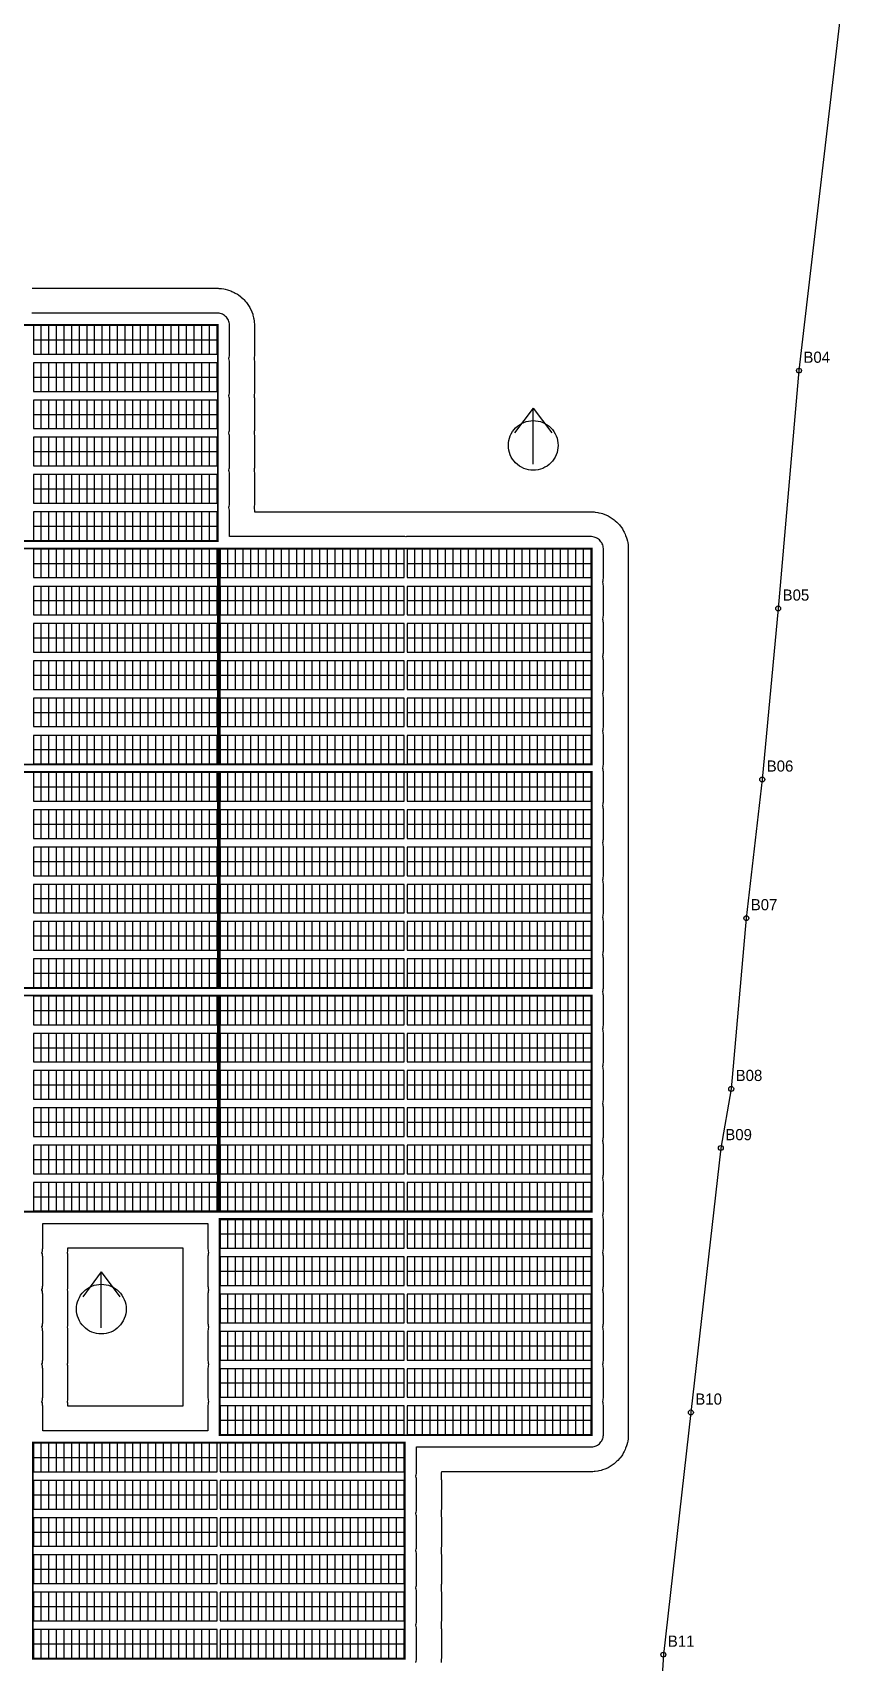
# Model space of a CAD drawing. Header units: metres. Extents: x 434302 to 507065, y 1937737 to 2381091.
# Drawn here: x 434861.4 to 434992.1, y 2380515.6 to 2380778.1 of the extents above; entities that cross this region are included whole.
import ezdxf
from ezdxf.enums import TextEntityAlignment as Align

# ---------------------------------------------------------------- set-up
doc = ezdxf.new("R2010")
doc.units = ezdxf.units.M
for name, color, linetype in [('BOUNDARY', 7, 'Continuous'), ('BOUNDARY_POINTS', 7, 'Continuous'), ('EXCLUSIONS', 1, 'Continuous'), ('GROUP_BOUNDARY', 1, 'Continuous'), ('LIGHTNING_ARRESTER', 3, 'Continuous'), ('MODULES', 5, 'Continuous'), ('PV_TABLES', 3, 'Continuous'), ('SERVICE_ROAD', 1, 'Continuous')]:
    doc.layers.add(name, color=color, linetype=linetype)

# ---------------------------------------------------------------- blocks, each defined once
blk = doc.blocks.new('PV_TABLE_2P28')
at = {"layer": 'MODULES'}
for p, q in [((1.23333, 0), (1.23333, 4.6)), ((2.46666, 0), (2.46666, 4.6)), ((3.69999, 0), (3.69999, 4.6)), ((4.93332, 0), (4.93332, 4.6)), ((6.16665, 0), (6.16665, 4.6)), ((7.39998, 0), (7.39998, 4.6)), ((8.63331, 0), (8.63331, 4.6)), ((9.86664, 0), (9.86664, 4.6)), ((11.09997, 0), (11.09997, 4.6)), ((12.3333, 0), (12.3333, 4.6)), ((13.56663, 0), (13.56663, 4.6)), ((14.79996, 0), (14.79996, 4.6)), ((16.03329, 0), (16.03329, 4.6)), ((17.26662, 0), (17.26662, 4.6)), ((18.49995, 0), (18.49995, 4.6)), ((19.73328, 0), (19.73328, 4.6)), ((20.96661, 0), (20.96661, 4.6)), ((22.19994, 0), (22.19994, 4.6)), ((23.43327, 0), (23.43327, 4.6)), ((24.6666, 0), (24.6666, 4.6)), ((25.89993, 0), (25.89993, 4.6)), ((27.13326, 0), (27.13326, 4.6)), ((28.36659, 0), (28.36659, 4.6)), ((0, 2.3), (29.59992, 2.3))]:
    blk.add_line(p, q, dxfattribs=at)
blk.add_lwpolyline([(0, 0), (29.59992, 0), (29.59992, 4.6), (0, 4.6)], close=True, dxfattribs=at)

msp = doc.modelspace()

# ---------------------------------------------------------------- linework, layer by layer
at = {"layer": 'BOUNDARY'}
msp.add_lwpolyline([(434992.14, 2380786.63), (434984.82, 2380723.62), (434981.47, 2380685.32), (434978.91, 2380657.77), (434976.34, 2380635.44), (434973.91, 2380607.94), (434972.24, 2380598.42), (434967.41, 2380555.83), (434962.98, 2380516.83), (434961.53, 2380493.96)], dxfattribs=at)
at = {"layer": 'BOUNDARY_POINTS'}
for centre in [(434984.82, 2380723.62), (434981.47, 2380685.32), (434978.91, 2380657.77), (434976.34, 2380635.44), (434973.91, 2380607.94), (434972.24, 2380598.42), (434967.41, 2380555.83), (434962.98, 2380516.83)]:
    msp.add_circle(centre, 0.4, dxfattribs=at)
at = {"layer": 'EXCLUSIONS'}
for points in [[(434946.03, 2380711.58), (434946.01, 2380711.19), (434945.95, 2380710.8), (434945.86, 2380710.42), (434945.72, 2380710.05), (434945.56, 2380709.69), (434945.35, 2380709.36), (434945.12, 2380709.04), (434944.86, 2380708.75), (434944.57, 2380708.49), (434944.25, 2380708.25), (434943.91, 2380708.05), (434943.56, 2380707.88), (434943.19, 2380707.75), (434942.81, 2380707.66), (434942.42, 2380707.6), (434942.03, 2380707.58), (434941.64, 2380707.6), (434941.25, 2380707.66), (434940.87, 2380707.75), (434940.5, 2380707.88), (434940.14, 2380708.05), (434939.81, 2380708.25), (434939.49, 2380708.49), (434939.2, 2380708.75), (434938.94, 2380709.04), (434938.7, 2380709.36), (434938.5, 2380709.69), (434938.33, 2380710.05), (434938.2, 2380710.42), (434938.11, 2380710.8), (434938.05, 2380711.19), (434938.03, 2380711.58), (434938.05, 2380711.97), (434938.11, 2380712.36), (434938.2, 2380712.74), (434938.33, 2380713.11), (434938.5, 2380713.46), (434938.7, 2380713.8), (434938.94, 2380714.12), (434939.2, 2380714.41), (434939.49, 2380714.67), (434939.81, 2380714.9), (434940.14, 2380715.11), (434940.5, 2380715.27), (434940.87, 2380715.41), (434941.25, 2380715.5), (434941.64, 2380715.56), (434942.03, 2380715.58), (434942.42, 2380715.56), (434942.81, 2380715.5), (434943.19, 2380715.41), (434943.56, 2380715.27), (434943.91, 2380715.11), (434944.25, 2380714.9), (434944.57, 2380714.67), (434944.86, 2380714.41), (434945.12, 2380714.12), (434945.35, 2380713.8), (434945.56, 2380713.46), (434945.72, 2380713.11), (434945.86, 2380712.74), (434945.95, 2380712.36), (434946.01, 2380711.97), (434946.03, 2380711.58)], [(434876.48, 2380572.48), (434876.46, 2380572.09), (434876.4, 2380571.7), (434876.31, 2380571.32), (434876.17, 2380570.95), (434876.01, 2380570.59), (434875.8, 2380570.26), (434875.57, 2380569.94), (434875.31, 2380569.65), (434875.02, 2380569.39), (434874.7, 2380569.15), (434874.36, 2380568.95), (434874.01, 2380568.78), (434873.64, 2380568.65), (434873.26, 2380568.56), (434872.87, 2380568.5), (434872.48, 2380568.48), (434872.09, 2380568.5), (434871.7, 2380568.56), (434871.32, 2380568.65), (434870.95, 2380568.78), (434870.59, 2380568.95), (434870.26, 2380569.15), (434869.94, 2380569.39), (434869.65, 2380569.65), (434869.39, 2380569.94), (434869.15, 2380570.26), (434868.95, 2380570.59), (434868.78, 2380570.95), (434868.65, 2380571.32), (434868.56, 2380571.7), (434868.5, 2380572.09), (434868.48, 2380572.48), (434868.5, 2380572.87), (434868.56, 2380573.26), (434868.65, 2380573.64), (434868.78, 2380574.01), (434868.95, 2380574.36), (434869.15, 2380574.7), (434869.39, 2380575.02), (434869.65, 2380575.31), (434869.94, 2380575.57), (434870.26, 2380575.8), (434870.59, 2380576.01), (434870.95, 2380576.17), (434871.32, 2380576.31), (434871.7, 2380576.4), (434872.09, 2380576.46), (434872.48, 2380576.48), (434872.87, 2380576.46), (434873.26, 2380576.4), (434873.64, 2380576.31), (434874.01, 2380576.17), (434874.36, 2380576.01), (434874.7, 2380575.8), (434875.02, 2380575.57), (434875.31, 2380575.31), (434875.57, 2380575.02), (434875.8, 2380574.7), (434876.01, 2380574.36), (434876.17, 2380574.01), (434876.31, 2380573.64), (434876.4, 2380573.26), (434876.46, 2380572.87), (434876.48, 2380572.48)]]:
    msp.add_lwpolyline(points, close=True, dxfattribs=at)
at = {"layer": 'GROUP_BOUNDARY', "color": 1, "lineweight": 211, "true_color": 0xff0000, "const_width": 0.3}
for points in [[(434891.24, 2380696.18), (434831.34, 2380696.18), (434831.34, 2380730.98), (434891.24, 2380730.98), (434891.24, 2380696.18)], [(434951.44, 2380660.18), (434891.54, 2380660.18), (434891.54, 2380694.98), (434951.44, 2380694.98), (434951.44, 2380660.18)], [(434891.24, 2380624.18), (434831.34, 2380624.18), (434831.34, 2380658.98), (434891.24, 2380658.98), (434891.24, 2380624.18)], [(434951.44, 2380588.18), (434891.54, 2380588.18), (434891.54, 2380622.98), (434951.44, 2380622.98), (434951.44, 2380588.18)], [(434921.34, 2380516.18), (434861.44, 2380516.18), (434861.44, 2380550.98), (434921.34, 2380550.98), (434921.34, 2380516.18)]]:
    msp.add_lwpolyline(points, close=True, dxfattribs=at)
at = {"layer": 'GROUP_BOUNDARY', "color": 5, "lineweight": 211, "true_color": 0x0080ff, "const_width": 0.3}
for points in [[(434891.24, 2380660.18), (434831.34, 2380660.18), (434831.34, 2380694.98), (434891.24, 2380694.98), (434891.24, 2380660.18)], [(434951.44, 2380624.18), (434891.54, 2380624.18), (434891.54, 2380658.98), (434951.44, 2380658.98), (434951.44, 2380624.18)], [(434891.24, 2380588.18), (434831.34, 2380588.18), (434831.34, 2380622.98), (434891.24, 2380622.98), (434891.24, 2380588.18)], [(434951.44, 2380552.18), (434891.54, 2380552.18), (434891.54, 2380586.98), (434951.44, 2380586.98), (434951.44, 2380552.18)]]:
    msp.add_lwpolyline(points, close=True, dxfattribs=at)
at = {"layer": 'LIGHTNING_ARRESTER', "lineweight": 30}
for p, q in [((434942.03, 2380717.58), (434939.03, 2380713.58)), ((434942.03, 2380708.58), (434942.03, 2380717.58)), ((434942.03, 2380717.58), (434945.03, 2380713.58)), ((434872.48, 2380578.48), (434869.48, 2380574.48)), ((434872.48, 2380569.48), (434872.48, 2380578.48)), ((434872.48, 2380578.48), (434875.48, 2380574.48))]:
    msp.add_line(p, q, dxfattribs=at)
at = {"layer": 'SERVICE_ROAD'}
for points in [[(434861.36, 2380736.88), (434861.46, 2380736.88), (434861.56, 2380736.88), (434891.12, 2380736.88), (434891.22, 2380736.88), (434891.32, 2380736.88), (434891.41, 2380736.87), (434891.43, 2380736.87), (434891.63, 2380736.86), (434891.82, 2380736.84), (434892.21, 2380736.78), (434892.4, 2380736.74), (434892.78, 2380736.65), (434892.97, 2380736.59), (434893.34, 2380736.46), (434893.52, 2380736.38), (434893.88, 2380736.21), (434894.05, 2380736.12), (434894.39, 2380735.92), (434894.55, 2380735.81), (434894.87, 2380735.58), (434895.02, 2380735.45), (434895.31, 2380735.19), (434895.45, 2380735.05), (434895.71, 2380734.76), (434895.83, 2380734.61), (434896.07, 2380734.29), (434896.18, 2380734.13), (434896.38, 2380733.79), (434896.47, 2380733.62), (434896.64, 2380733.26), (434896.72, 2380733.08), (434896.85, 2380732.71), (434896.9, 2380732.53), (434897, 2380732.14), (434897.04, 2380731.95), (434897.1, 2380731.56), (434897.11, 2380731.37), (434897.13, 2380731.17), (434897.13, 2380731.15), (434897.13, 2380731.06), (434897.14, 2380730.96), (434897.14, 2380730.86), (434897.14, 2380726.3), (434897.14, 2380726.2), (434897.13, 2380726.1), (434897.13, 2380726), (434897.13, 2380725.99), (434897.11, 2380725.79), (434897.1, 2380725.59), (434897.09, 2380725.58), (434897.1, 2380725.56), (434897.11, 2380725.37), (434897.13, 2380725.17), (434897.13, 2380725.15), (434897.13, 2380725.06), (434897.14, 2380724.96), (434897.14, 2380724.86), (434897.14, 2380720.3), (434897.14, 2380720.2), (434897.13, 2380720.1), (434897.13, 2380720), (434897.13, 2380719.99), (434897.11, 2380719.79), (434897.1, 2380719.59), (434897.09, 2380719.58), (434897.1, 2380719.56), (434897.11, 2380719.37), (434897.13, 2380719.17), (434897.13, 2380719.15), (434897.13, 2380719.06), (434897.14, 2380718.96), (434897.14, 2380718.86), (434897.14, 2380714.3), (434897.14, 2380714.2), (434897.13, 2380714.1), (434897.13, 2380714), (434897.13, 2380713.99), (434897.11, 2380713.79), (434897.1, 2380713.59), (434897.09, 2380713.58), (434897.1, 2380713.56), (434897.11, 2380713.37), (434897.13, 2380713.17), (434897.13, 2380713.15), (434897.13, 2380713.06), (434897.14, 2380712.96), (434897.14, 2380712.86), (434897.14, 2380708.3), (434897.14, 2380708.2), (434897.13, 2380708.1), (434897.13, 2380708), (434897.13, 2380707.99), (434897.11, 2380707.79), (434897.1, 2380707.59), (434897.09, 2380707.58), (434897.1, 2380707.56), (434897.11, 2380707.37), (434897.13, 2380707.17), (434897.13, 2380707.15), (434897.13, 2380707.06), (434897.14, 2380706.96), (434897.14, 2380706.86), (434897.14, 2380702.3), (434897.14, 2380702.2), (434897.13, 2380702.1), (434897.13, 2380702), (434897.13, 2380701.99), (434897.11, 2380701.79), (434897.1, 2380701.59), (434897.09, 2380701.58), (434897.1, 2380701.56), (434897.11, 2380701.37), (434897.13, 2380701.17), (434897.13, 2380701.15), (434897.13, 2380701.06), (434897.14, 2380700.96), (434897.14, 2380700.88), (434921.22, 2380700.88), (434921.32, 2380700.88), (434921.42, 2380700.88), (434921.49, 2380700.87), (434921.56, 2380700.88), (434921.66, 2380700.88), (434921.76, 2380700.88), (434951.32, 2380700.88), (434951.42, 2380700.88), (434951.52, 2380700.88), (434951.61, 2380700.87), (434951.63, 2380700.87), (434951.83, 2380700.86), (434952.02, 2380700.84), (434952.41, 2380700.78), (434952.6, 2380700.74), (434952.98, 2380700.65), (434953.17, 2380700.59), (434953.54, 2380700.46), (434953.72, 2380700.38), (434954.08, 2380700.21), (434954.25, 2380700.12), (434954.59, 2380699.92), (434954.75, 2380699.81), (434955.07, 2380699.58), (434955.22, 2380699.45), (434955.51, 2380699.19), (434955.65, 2380699.05), (434955.91, 2380698.76), (434956.03, 2380698.61), (434956.27, 2380698.29), (434956.38, 2380698.13), (434956.58, 2380697.79), (434956.67, 2380697.62), (434956.84, 2380697.26), (434956.91, 2380697.08), (434957.05, 2380696.71), (434957.1, 2380696.53), (434957.2, 2380696.14), (434957.24, 2380695.95), (434957.3, 2380695.56), (434957.31, 2380695.37), (434957.33, 2380695.17), (434957.33, 2380695.15), (434957.33, 2380695.06), (434957.34, 2380694.96), (434957.34, 2380694.86), (434957.34, 2380690.3), (434957.34, 2380690.2), (434957.33, 2380690.1), (434957.33, 2380690), (434957.33, 2380689.99), (434957.31, 2380689.79), (434957.3, 2380689.59), (434957.29, 2380689.58), (434957.3, 2380689.56), (434957.31, 2380689.37), (434957.33, 2380689.17), (434957.33, 2380689.15), (434957.33, 2380689.06), (434957.34, 2380688.96), (434957.34, 2380688.86), (434957.34, 2380684.3), (434957.34, 2380684.2), (434957.33, 2380684.1), (434957.33, 2380684), (434957.33, 2380683.99), (434957.31, 2380683.79), (434957.3, 2380683.59), (434957.29, 2380683.58), (434957.3, 2380683.56), (434957.31, 2380683.37), (434957.33, 2380683.17), (434957.33, 2380683.15), (434957.33, 2380683.06), (434957.34, 2380682.96), (434957.34, 2380682.86), (434957.34, 2380678.3), (434957.34, 2380678.2), (434957.33, 2380678.1), (434957.33, 2380678), (434957.33, 2380677.99), (434957.31, 2380677.79), (434957.3, 2380677.59), (434957.29, 2380677.58), (434957.3, 2380677.56), (434957.31, 2380677.37), (434957.33, 2380677.17), (434957.33, 2380677.15), (434957.33, 2380677.06), (434957.34, 2380676.96), (434957.34, 2380676.86), (434957.34, 2380672.3), (434957.34, 2380672.2), (434957.33, 2380672.1), (434957.33, 2380672), (434957.33, 2380671.99), (434957.31, 2380671.79), (434957.3, 2380671.59), (434957.29, 2380671.58), (434957.3, 2380671.56), (434957.31, 2380671.37), (434957.33, 2380671.17), (434957.33, 2380671.15), (434957.33, 2380671.06), (434957.34, 2380670.96), (434957.34, 2380670.86), (434957.34, 2380666.3), (434957.34, 2380666.2), (434957.33, 2380666.1), (434957.33, 2380666), (434957.33, 2380665.99), (434957.31, 2380665.79), (434957.3, 2380665.59), (434957.29, 2380665.58), (434957.3, 2380665.56), (434957.31, 2380665.37), (434957.33, 2380665.17), (434957.33, 2380665.15), (434957.33, 2380665.06), (434957.34, 2380664.96), (434957.34, 2380664.86), (434957.34, 2380660.3), (434957.34, 2380660.2), (434957.33, 2380660.1), (434957.33, 2380660), (434957.33, 2380659.99), (434957.31, 2380659.79), (434957.3, 2380659.59), (434957.29, 2380659.58), (434957.3, 2380659.56), (434957.31, 2380659.37), (434957.33, 2380659.17), (434957.33, 2380659.15), (434957.33, 2380659.06), (434957.34, 2380658.96), (434957.34, 2380658.86), (434957.34, 2380654.3), (434957.34, 2380654.2), (434957.33, 2380654.1), (434957.33, 2380654), (434957.33, 2380653.99), (434957.31, 2380653.79), (434957.3, 2380653.59), (434957.29, 2380653.58), (434957.3, 2380653.56), (434957.31, 2380653.37), (434957.33, 2380653.17), (434957.33, 2380653.15), (434957.33, 2380653.06), (434957.34, 2380652.96), (434957.34, 2380652.86), (434957.34, 2380648.3), (434957.34, 2380648.2), (434957.33, 2380648.1), (434957.33, 2380648), (434957.33, 2380647.99), (434957.31, 2380647.79), (434957.3, 2380647.59), (434957.29, 2380647.58), (434957.3, 2380647.56), (434957.31, 2380647.37), (434957.33, 2380647.17), (434957.33, 2380647.15), (434957.33, 2380647.06), (434957.34, 2380646.96), (434957.34, 2380646.86), (434957.34, 2380642.3), (434957.34, 2380642.2), (434957.33, 2380642.1), (434957.33, 2380642), (434957.33, 2380641.99), (434957.31, 2380641.79), (434957.3, 2380641.59), (434957.29, 2380641.58), (434957.3, 2380641.56), (434957.31, 2380641.37), (434957.33, 2380641.17), (434957.33, 2380641.15), (434957.33, 2380641.06), (434957.34, 2380640.96), (434957.34, 2380640.86), (434957.34, 2380636.3), (434957.34, 2380636.2), (434957.33, 2380636.1), (434957.33, 2380636), (434957.33, 2380635.99), (434957.31, 2380635.79), (434957.3, 2380635.59), (434957.29, 2380635.58), (434957.3, 2380635.56), (434957.31, 2380635.37), (434957.33, 2380635.17), (434957.33, 2380635.15), (434957.33, 2380635.06), (434957.34, 2380634.96), (434957.34, 2380634.86), (434957.34, 2380630.3), (434957.34, 2380630.2), (434957.33, 2380630.1), (434957.33, 2380630), (434957.33, 2380629.99), (434957.31, 2380629.79), (434957.3, 2380629.59), (434957.29, 2380629.58), (434957.3, 2380629.56), (434957.31, 2380629.37), (434957.33, 2380629.17), (434957.33, 2380629.15), (434957.33, 2380629.06), (434957.34, 2380628.96), (434957.34, 2380628.86), (434957.34, 2380624.3), (434957.34, 2380624.2), (434957.33, 2380624.1), (434957.33, 2380624), (434957.33, 2380623.99), (434957.31, 2380623.79), (434957.3, 2380623.59), (434957.29, 2380623.58), (434957.3, 2380623.56), (434957.31, 2380623.37), (434957.33, 2380623.17), (434957.33, 2380623.15), (434957.33, 2380623.06), (434957.34, 2380622.96), (434957.34, 2380622.86), (434957.34, 2380618.3), (434957.34, 2380618.2), (434957.33, 2380618.1), (434957.33, 2380618), (434957.33, 2380617.99), (434957.31, 2380617.79), (434957.3, 2380617.59), (434957.29, 2380617.58), (434957.3, 2380617.56), (434957.31, 2380617.37), (434957.33, 2380617.17), (434957.33, 2380617.15), (434957.33, 2380617.06), (434957.34, 2380616.96), (434957.34, 2380616.86), (434957.34, 2380612.3), (434957.34, 2380612.2), (434957.33, 2380612.1), (434957.33, 2380612), (434957.33, 2380611.99), (434957.31, 2380611.79), (434957.3, 2380611.59), (434957.29, 2380611.58), (434957.3, 2380611.56), (434957.31, 2380611.37), (434957.33, 2380611.17), (434957.33, 2380611.15), (434957.33, 2380611.06), (434957.34, 2380610.96), (434957.34, 2380610.86), (434957.34, 2380606.3), (434957.34, 2380606.2), (434957.33, 2380606.1), (434957.33, 2380606), (434957.33, 2380605.99), (434957.31, 2380605.79), (434957.3, 2380605.59), (434957.29, 2380605.58), (434957.3, 2380605.56), (434957.31, 2380605.37), (434957.33, 2380605.17), (434957.33, 2380605.15), (434957.33, 2380605.06), (434957.34, 2380604.96), (434957.34, 2380604.86), (434957.34, 2380600.3), (434957.34, 2380600.2), (434957.33, 2380600.1), (434957.33, 2380600), (434957.33, 2380599.99), (434957.31, 2380599.79), (434957.3, 2380599.59), (434957.29, 2380599.58), (434957.3, 2380599.56), (434957.31, 2380599.37), (434957.33, 2380599.17), (434957.33, 2380599.15), (434957.33, 2380599.06), (434957.34, 2380598.96), (434957.34, 2380598.86), (434957.34, 2380594.3), (434957.34, 2380594.2), (434957.33, 2380594.1), (434957.33, 2380594), (434957.33, 2380593.99), (434957.31, 2380593.79), (434957.3, 2380593.59), (434957.29, 2380593.58), (434957.3, 2380593.56), (434957.31, 2380593.37), (434957.33, 2380593.17), (434957.33, 2380593.15), (434957.33, 2380593.06), (434957.34, 2380592.96), (434957.34, 2380592.86), (434957.34, 2380588.3), (434957.34, 2380588.2), (434957.33, 2380588.1), (434957.33, 2380588), (434957.33, 2380587.99), (434957.31, 2380587.79), (434957.3, 2380587.59), (434957.29, 2380587.58), (434957.3, 2380587.56), (434957.31, 2380587.37), (434957.33, 2380587.17), (434957.33, 2380587.15), (434957.33, 2380587.06), (434957.34, 2380586.96), (434957.34, 2380586.86), (434957.34, 2380582.3), (434957.34, 2380582.2), (434957.33, 2380582.1), (434957.33, 2380582), (434957.33, 2380581.99), (434957.31, 2380581.79), (434957.3, 2380581.59), (434957.29, 2380581.58), (434957.3, 2380581.56), (434957.31, 2380581.37), (434957.33, 2380581.17), (434957.33, 2380581.15), (434957.33, 2380581.06), (434957.34, 2380580.96), (434957.34, 2380580.86), (434957.34, 2380576.3), (434957.34, 2380576.2), (434957.33, 2380576.1), (434957.33, 2380576), (434957.33, 2380575.99), (434957.31, 2380575.79), (434957.3, 2380575.59), (434957.29, 2380575.58), (434957.3, 2380575.56), (434957.31, 2380575.37), (434957.33, 2380575.17), (434957.33, 2380575.15), (434957.33, 2380575.06), (434957.34, 2380574.96), (434957.34, 2380574.86), (434957.34, 2380570.3), (434957.34, 2380570.2), (434957.33, 2380570.1), (434957.33, 2380570), (434957.33, 2380569.99), (434957.31, 2380569.79), (434957.3, 2380569.59), (434957.29, 2380569.58), (434957.3, 2380569.56), (434957.31, 2380569.37), (434957.33, 2380569.17), (434957.33, 2380569.15), (434957.33, 2380569.06), (434957.34, 2380568.96), (434957.34, 2380568.86), (434957.34, 2380564.3), (434957.34, 2380564.2), (434957.33, 2380564.1), (434957.33, 2380564), (434957.33, 2380563.99), (434957.31, 2380563.79), (434957.3, 2380563.59), (434957.29, 2380563.58), (434957.3, 2380563.56), (434957.31, 2380563.37), (434957.33, 2380563.17), (434957.33, 2380563.15), (434957.33, 2380563.06), (434957.34, 2380562.96), (434957.34, 2380562.86), (434957.34, 2380558.3), (434957.34, 2380558.2), (434957.33, 2380558.1), (434957.33, 2380558), (434957.33, 2380557.99), (434957.31, 2380557.79), (434957.3, 2380557.59), (434957.29, 2380557.58), (434957.3, 2380557.56), (434957.31, 2380557.37), (434957.33, 2380557.17), (434957.33, 2380557.15), (434957.33, 2380557.06), (434957.34, 2380556.96), (434957.34, 2380556.86), (434957.34, 2380552.3), (434957.34, 2380552.2), (434957.33, 2380552.1), (434957.33, 2380552), (434957.33, 2380551.99), (434957.31, 2380551.79), (434957.3, 2380551.59), (434957.24, 2380551.21), (434957.2, 2380551.01), (434957.1, 2380550.63), (434957.05, 2380550.44), (434956.91, 2380550.08), (434956.84, 2380549.89), (434956.67, 2380549.54), (434956.58, 2380549.37), (434956.38, 2380549.03), (434956.27, 2380548.87), (434956.03, 2380548.55), (434955.91, 2380548.4), (434955.65, 2380548.11), (434955.51, 2380547.97), (434955.22, 2380547.71), (434955.07, 2380547.58), (434954.75, 2380547.35), (434954.59, 2380547.24), (434954.25, 2380547.04), (434954.08, 2380546.94), (434953.72, 2380546.78), (434953.54, 2380546.7), (434953.17, 2380546.57), (434952.98, 2380546.51), (434952.6, 2380546.42), (434952.41, 2380546.38), (434952.02, 2380546.32), (434951.83, 2380546.3), (434951.63, 2380546.29), (434951.61, 2380546.29), (434951.52, 2380546.28), (434951.42, 2380546.28), (434951.32, 2380546.28), (434927.24, 2380546.28), (434927.24, 2380546.2), (434927.23, 2380546.1), (434927.23, 2380546), (434927.23, 2380545.99), (434927.21, 2380545.79), (434927.2, 2380545.59), (434927.19, 2380545.58), (434927.2, 2380545.56), (434927.21, 2380545.37), (434927.23, 2380545.17), (434927.23, 2380545.15), (434927.23, 2380545.06), (434927.24, 2380544.96), (434927.24, 2380544.86), (434927.24, 2380540.3), (434927.24, 2380540.2), (434927.23, 2380540.1), (434927.23, 2380540), (434927.23, 2380539.99), (434927.21, 2380539.79), (434927.2, 2380539.59), (434927.19, 2380539.58), (434927.2, 2380539.56), (434927.21, 2380539.37), (434927.23, 2380539.17), (434927.23, 2380539.15), (434927.23, 2380539.06), (434927.24, 2380538.96), (434927.24, 2380538.86), (434927.24, 2380534.3), (434927.24, 2380534.2), (434927.23, 2380534.1), (434927.23, 2380534), (434927.23, 2380533.99), (434927.21, 2380533.79), (434927.2, 2380533.59), (434927.19, 2380533.58), (434927.2, 2380533.56), (434927.21, 2380533.37), (434927.23, 2380533.17), (434927.23, 2380533.15), (434927.23, 2380533.06), (434927.24, 2380532.96), (434927.24, 2380532.86), (434927.24, 2380528.3), (434927.24, 2380528.2), (434927.23, 2380528.1), (434927.23, 2380528), (434927.23, 2380527.99), (434927.21, 2380527.79), (434927.2, 2380527.59), (434927.19, 2380527.58), (434927.2, 2380527.56), (434927.21, 2380527.37), (434927.23, 2380527.17), (434927.23, 2380527.15), (434927.23, 2380527.06), (434927.24, 2380526.96), (434927.24, 2380526.86), (434927.24, 2380522.3), (434927.24, 2380522.2), (434927.23, 2380522.1), (434927.23, 2380522), (434927.23, 2380521.99), (434927.21, 2380521.79), (434927.2, 2380521.59), (434927.19, 2380521.58), (434927.2, 2380521.56), (434927.21, 2380521.37), (434927.23, 2380521.17), (434927.23, 2380521.15), (434927.23, 2380521.06), (434927.24, 2380520.96), (434927.24, 2380520.86), (434927.24, 2380516.3), (434927.24, 2380516.2), (434927.23, 2380516.1), (434927.23, 2380516), (434927.23, 2380515.99), (434927.21, 2380515.79), (434927.2, 2380515.59), (434927.19, 2380515.58), (434927.2, 2380515.56)], [(434923.12, 2380515.55), (434923.11, 2380515.58), (434923.12, 2380515.61), (434923.18, 2380515.79), (434923.21, 2380515.99), (434923.23, 2380516.18), (434923.23, 2380516.2), (434923.24, 2380516.3), (434923.24, 2380520.86), (434923.23, 2380520.96), (434923.23, 2380520.98), (434923.21, 2380521.17), (434923.18, 2380521.36), (434923.12, 2380521.55), (434923.11, 2380521.58), (434923.12, 2380521.61), (434923.18, 2380521.79), (434923.21, 2380521.99), (434923.23, 2380522.18), (434923.23, 2380522.2), (434923.24, 2380522.3), (434923.24, 2380526.86), (434923.23, 2380526.96), (434923.23, 2380526.98), (434923.21, 2380527.17), (434923.18, 2380527.36), (434923.12, 2380527.55), (434923.11, 2380527.58), (434923.12, 2380527.61), (434923.18, 2380527.79), (434923.21, 2380527.99), (434923.23, 2380528.18), (434923.23, 2380528.2), (434923.24, 2380528.3), (434923.24, 2380532.86), (434923.23, 2380532.96), (434923.23, 2380532.98), (434923.21, 2380533.17), (434923.18, 2380533.36), (434923.12, 2380533.55), (434923.11, 2380533.58), (434923.12, 2380533.61), (434923.18, 2380533.79), (434923.21, 2380533.99), (434923.23, 2380534.18), (434923.23, 2380534.2), (434923.24, 2380534.3), (434923.24, 2380538.86), (434923.23, 2380538.96), (434923.23, 2380538.98), (434923.21, 2380539.17), (434923.18, 2380539.36), (434923.12, 2380539.55), (434923.11, 2380539.58), (434923.12, 2380539.61), (434923.18, 2380539.79), (434923.21, 2380539.99), (434923.23, 2380540.18), (434923.23, 2380540.2), (434923.24, 2380540.3), (434923.24, 2380544.86), (434923.23, 2380544.96), (434923.23, 2380544.98), (434923.21, 2380545.17), (434923.18, 2380545.36), (434923.12, 2380545.55), (434923.11, 2380545.58), (434923.12, 2380545.61), (434923.18, 2380545.79), (434923.21, 2380545.99), (434923.23, 2380546.18), (434923.23, 2380546.2), (434923.24, 2380546.3), (434923.24, 2380550.28), (434951.32, 2380550.28), (434951.42, 2380550.28), (434951.43, 2380550.28), (434951.63, 2380550.3), (434951.82, 2380550.34), (434952.01, 2380550.4), (434952.19, 2380550.47), (434952.36, 2380550.56), (434952.53, 2380550.67), (434952.68, 2380550.8), (434952.82, 2380550.94), (434952.94, 2380551.09), (434953.05, 2380551.25), (434953.14, 2380551.42), (434953.22, 2380551.61), (434953.28, 2380551.79), (434953.31, 2380551.99), (434953.33, 2380552.18), (434953.33, 2380552.2), (434953.34, 2380552.3), (434953.34, 2380556.86), (434953.33, 2380556.96), (434953.33, 2380556.98), (434953.31, 2380557.17), (434953.28, 2380557.36), (434953.22, 2380557.55), (434953.21, 2380557.58), (434953.22, 2380557.61), (434953.28, 2380557.79), (434953.31, 2380557.99), (434953.33, 2380558.18), (434953.33, 2380558.2), (434953.34, 2380558.3), (434953.34, 2380562.86), (434953.33, 2380562.96), (434953.33, 2380562.98), (434953.31, 2380563.17), (434953.28, 2380563.36), (434953.22, 2380563.55), (434953.21, 2380563.58), (434953.22, 2380563.61), (434953.28, 2380563.79), (434953.31, 2380563.99), (434953.33, 2380564.18), (434953.33, 2380564.2), (434953.34, 2380564.3), (434953.34, 2380568.86), (434953.33, 2380568.96), (434953.33, 2380568.98), (434953.31, 2380569.17), (434953.28, 2380569.36), (434953.22, 2380569.55), (434953.21, 2380569.58), (434953.22, 2380569.61), (434953.28, 2380569.79), (434953.31, 2380569.99), (434953.33, 2380570.18), (434953.33, 2380570.2), (434953.34, 2380570.3), (434953.34, 2380574.86), (434953.33, 2380574.96), (434953.33, 2380574.98), (434953.31, 2380575.17), (434953.28, 2380575.36), (434953.22, 2380575.55), (434953.21, 2380575.58), (434953.22, 2380575.61), (434953.28, 2380575.79), (434953.31, 2380575.99), (434953.33, 2380576.18), (434953.33, 2380576.2), (434953.34, 2380576.3), (434953.34, 2380580.86), (434953.33, 2380580.96), (434953.33, 2380580.98), (434953.31, 2380581.17), (434953.28, 2380581.36), (434953.22, 2380581.55), (434953.21, 2380581.58), (434953.22, 2380581.61), (434953.28, 2380581.79), (434953.31, 2380581.99), (434953.33, 2380582.18), (434953.33, 2380582.2), (434953.34, 2380582.3), (434953.34, 2380586.86), (434953.33, 2380586.96), (434953.33, 2380586.98), (434953.31, 2380587.17), (434953.28, 2380587.36), (434953.22, 2380587.55), (434953.21, 2380587.58), (434953.22, 2380587.61), (434953.28, 2380587.79), (434953.31, 2380587.99), (434953.33, 2380588.18), (434953.33, 2380588.2), (434953.34, 2380588.3), (434953.34, 2380592.86), (434953.33, 2380592.96), (434953.33, 2380592.98), (434953.31, 2380593.17), (434953.28, 2380593.36), (434953.22, 2380593.55), (434953.21, 2380593.58), (434953.22, 2380593.61), (434953.28, 2380593.79), (434953.31, 2380593.99), (434953.33, 2380594.18), (434953.33, 2380594.2), (434953.34, 2380594.3), (434953.34, 2380598.86), (434953.33, 2380598.96), (434953.33, 2380598.98), (434953.31, 2380599.17), (434953.28, 2380599.36), (434953.22, 2380599.55), (434953.21, 2380599.58), (434953.22, 2380599.61), (434953.28, 2380599.79), (434953.31, 2380599.99), (434953.33, 2380600.18), (434953.33, 2380600.2), (434953.34, 2380600.3), (434953.34, 2380604.86), (434953.33, 2380604.96), (434953.33, 2380604.98), (434953.31, 2380605.17), (434953.28, 2380605.36), (434953.22, 2380605.55), (434953.21, 2380605.58), (434953.22, 2380605.61), (434953.28, 2380605.79), (434953.31, 2380605.99), (434953.33, 2380606.18), (434953.33, 2380606.2), (434953.34, 2380606.3), (434953.34, 2380610.86), (434953.33, 2380610.96), (434953.33, 2380610.98), (434953.31, 2380611.17), (434953.28, 2380611.36), (434953.22, 2380611.55), (434953.21, 2380611.58), (434953.22, 2380611.61), (434953.28, 2380611.79), (434953.31, 2380611.99), (434953.33, 2380612.18), (434953.33, 2380612.2), (434953.34, 2380612.3), (434953.34, 2380616.86), (434953.33, 2380616.96), (434953.33, 2380616.98), (434953.31, 2380617.17), (434953.28, 2380617.36), (434953.22, 2380617.55), (434953.21, 2380617.58), (434953.22, 2380617.61), (434953.28, 2380617.79), (434953.31, 2380617.99), (434953.33, 2380618.18), (434953.33, 2380618.2), (434953.34, 2380618.3), (434953.34, 2380622.86), (434953.33, 2380622.96), (434953.33, 2380622.98), (434953.31, 2380623.17), (434953.28, 2380623.36), (434953.22, 2380623.55), (434953.21, 2380623.58), (434953.22, 2380623.61), (434953.28, 2380623.79), (434953.31, 2380623.99), (434953.33, 2380624.18), (434953.33, 2380624.2), (434953.34, 2380624.3), (434953.34, 2380628.86), (434953.33, 2380628.96), (434953.33, 2380628.98), (434953.31, 2380629.17), (434953.28, 2380629.36), (434953.22, 2380629.55), (434953.21, 2380629.58), (434953.22, 2380629.61), (434953.28, 2380629.79), (434953.31, 2380629.99), (434953.33, 2380630.18), (434953.33, 2380630.2), (434953.34, 2380630.3), (434953.34, 2380634.86), (434953.33, 2380634.96), (434953.33, 2380634.98), (434953.31, 2380635.17), (434953.28, 2380635.36), (434953.22, 2380635.55), (434953.21, 2380635.58), (434953.22, 2380635.61), (434953.28, 2380635.79), (434953.31, 2380635.99), (434953.33, 2380636.18), (434953.33, 2380636.2), (434953.34, 2380636.3), (434953.34, 2380640.86), (434953.33, 2380640.96), (434953.33, 2380640.98), (434953.31, 2380641.17), (434953.28, 2380641.36), (434953.22, 2380641.55), (434953.21, 2380641.58), (434953.22, 2380641.61), (434953.28, 2380641.79), (434953.31, 2380641.99), (434953.33, 2380642.18), (434953.33, 2380642.2), (434953.34, 2380642.3), (434953.34, 2380646.86), (434953.33, 2380646.96), (434953.33, 2380646.98), (434953.31, 2380647.17), (434953.28, 2380647.36), (434953.22, 2380647.55), (434953.21, 2380647.58), (434953.22, 2380647.61), (434953.28, 2380647.79), (434953.31, 2380647.99), (434953.33, 2380648.18), (434953.33, 2380648.2), (434953.34, 2380648.3), (434953.34, 2380652.86), (434953.33, 2380652.96), (434953.33, 2380652.98), (434953.31, 2380653.17), (434953.28, 2380653.36), (434953.22, 2380653.55), (434953.21, 2380653.58), (434953.22, 2380653.61), (434953.28, 2380653.79), (434953.31, 2380653.99), (434953.33, 2380654.18), (434953.33, 2380654.2), (434953.34, 2380654.3), (434953.34, 2380658.86), (434953.33, 2380658.96), (434953.33, 2380658.98), (434953.31, 2380659.17), (434953.28, 2380659.36), (434953.22, 2380659.55), (434953.21, 2380659.58), (434953.22, 2380659.61), (434953.28, 2380659.79), (434953.31, 2380659.99), (434953.33, 2380660.18), (434953.33, 2380660.2), (434953.34, 2380660.3), (434953.34, 2380664.86), (434953.33, 2380664.96), (434953.33, 2380664.98), (434953.31, 2380665.17), (434953.28, 2380665.36), (434953.22, 2380665.55), (434953.21, 2380665.58), (434953.22, 2380665.61), (434953.28, 2380665.79), (434953.31, 2380665.99), (434953.33, 2380666.18), (434953.33, 2380666.2), (434953.34, 2380666.3), (434953.34, 2380670.86), (434953.33, 2380670.96), (434953.33, 2380670.98), (434953.31, 2380671.17), (434953.28, 2380671.36), (434953.22, 2380671.55), (434953.21, 2380671.58), (434953.22, 2380671.61), (434953.28, 2380671.79), (434953.31, 2380671.99), (434953.33, 2380672.18), (434953.33, 2380672.2), (434953.34, 2380672.3), (434953.34, 2380676.86), (434953.33, 2380676.96), (434953.33, 2380676.98), (434953.31, 2380677.17), (434953.28, 2380677.36), (434953.22, 2380677.55), (434953.21, 2380677.58), (434953.22, 2380677.61), (434953.28, 2380677.79), (434953.31, 2380677.99), (434953.33, 2380678.18), (434953.33, 2380678.2), (434953.34, 2380678.3), (434953.34, 2380682.86), (434953.33, 2380682.96), (434953.33, 2380682.98), (434953.31, 2380683.17), (434953.28, 2380683.36), (434953.22, 2380683.55), (434953.21, 2380683.58), (434953.22, 2380683.61), (434953.28, 2380683.79), (434953.31, 2380683.99), (434953.33, 2380684.18), (434953.33, 2380684.2), (434953.34, 2380684.3), (434953.34, 2380688.86), (434953.33, 2380688.96), (434953.33, 2380688.98), (434953.31, 2380689.17), (434953.28, 2380689.36), (434953.22, 2380689.55), (434953.21, 2380689.58), (434953.22, 2380689.61), (434953.28, 2380689.79), (434953.31, 2380689.99), (434953.33, 2380690.18), (434953.33, 2380690.2), (434953.34, 2380690.3), (434953.34, 2380694.86), (434953.33, 2380694.96), (434953.33, 2380694.98), (434953.31, 2380695.17), (434953.28, 2380695.36), (434953.22, 2380695.55), (434953.14, 2380695.73), (434953.05, 2380695.91), (434952.94, 2380696.07), (434952.82, 2380696.22), (434952.68, 2380696.36), (434952.53, 2380696.48), (434952.36, 2380696.59), (434952.19, 2380696.69), (434952.01, 2380696.76), (434951.82, 2380696.82), (434951.63, 2380696.86), (434951.43, 2380696.88), (434951.42, 2380696.88), (434951.32, 2380696.88), (434921.76, 2380696.88), (434921.66, 2380696.88), (434921.64, 2380696.88), (434921.49, 2380696.86), (434921.34, 2380696.88), (434921.32, 2380696.88), (434921.22, 2380696.88), (434893.14, 2380696.88), (434893.14, 2380700.86), (434893.13, 2380700.96), (434893.13, 2380700.98), (434893.11, 2380701.17), (434893.08, 2380701.36), (434893.02, 2380701.55), (434893.01, 2380701.58), (434893.02, 2380701.61), (434893.08, 2380701.79), (434893.11, 2380701.99), (434893.13, 2380702.18), (434893.13, 2380702.2), (434893.14, 2380702.3), (434893.14, 2380706.86), (434893.13, 2380706.96), (434893.13, 2380706.98), (434893.11, 2380707.17), (434893.08, 2380707.36), (434893.02, 2380707.55), (434893.01, 2380707.58), (434893.02, 2380707.61), (434893.08, 2380707.79), (434893.11, 2380707.99), (434893.13, 2380708.18), (434893.13, 2380708.2), (434893.14, 2380708.3), (434893.14, 2380712.86), (434893.13, 2380712.96), (434893.13, 2380712.98), (434893.11, 2380713.17), (434893.08, 2380713.36), (434893.02, 2380713.55), (434893.01, 2380713.58), (434893.02, 2380713.61), (434893.08, 2380713.79), (434893.11, 2380713.99), (434893.13, 2380714.18), (434893.13, 2380714.2), (434893.14, 2380714.3), (434893.14, 2380718.86), (434893.13, 2380718.96), (434893.13, 2380718.98), (434893.11, 2380719.17), (434893.08, 2380719.36), (434893.02, 2380719.55), (434893.01, 2380719.58), (434893.02, 2380719.61), (434893.08, 2380719.79), (434893.11, 2380719.99), (434893.13, 2380720.18), (434893.13, 2380720.2), (434893.14, 2380720.3), (434893.14, 2380724.86), (434893.13, 2380724.96), (434893.13, 2380724.98), (434893.11, 2380725.17), (434893.08, 2380725.36), (434893.02, 2380725.55), (434893.01, 2380725.58), (434893.02, 2380725.61), (434893.08, 2380725.79), (434893.11, 2380725.99), (434893.13, 2380726.18), (434893.13, 2380726.2), (434893.14, 2380726.3), (434893.14, 2380730.86), (434893.13, 2380730.96), (434893.13, 2380730.98), (434893.11, 2380731.17), (434893.08, 2380731.36), (434893.02, 2380731.55), (434892.94, 2380731.73), (434892.85, 2380731.91), (434892.74, 2380732.07), (434892.62, 2380732.22), (434892.48, 2380732.36), (434892.33, 2380732.48), (434892.16, 2380732.59), (434891.99, 2380732.69), (434891.81, 2380732.76), (434891.62, 2380732.82), (434891.43, 2380732.86), (434891.23, 2380732.88), (434891.22, 2380732.88), (434891.12, 2380732.88), (434861.56, 2380732.88), (434861.46, 2380732.88), (434861.44, 2380732.88), (434861.29, 2380732.86)]]:
    msp.add_lwpolyline(points, dxfattribs=at)
for points in [[(434863.04, 2380556.96), (434863.03, 2380556.98), (434863.01, 2380557.17), (434862.98, 2380557.36), (434862.92, 2380557.55), (434862.91, 2380557.58), (434862.92, 2380557.61), (434862.98, 2380557.79), (434863.01, 2380557.99), (434863.03, 2380558.18), (434863.04, 2380558.2), (434863.04, 2380558.3), (434863.04, 2380562.86), (434863.04, 2380562.96), (434863.03, 2380562.98), (434863.01, 2380563.17), (434862.98, 2380563.36), (434862.92, 2380563.55), (434862.91, 2380563.58), (434862.92, 2380563.61), (434862.98, 2380563.79), (434863.01, 2380563.99), (434863.03, 2380564.18), (434863.04, 2380564.2), (434863.04, 2380564.3), (434863.04, 2380568.86), (434863.04, 2380568.96), (434863.03, 2380568.98), (434863.01, 2380569.17), (434862.98, 2380569.36), (434862.92, 2380569.55), (434862.91, 2380569.58), (434862.92, 2380569.61), (434862.98, 2380569.79), (434863.01, 2380569.99), (434863.03, 2380570.18), (434863.04, 2380570.2), (434863.04, 2380570.3), (434863.04, 2380574.86), (434863.04, 2380574.96), (434863.03, 2380574.98), (434863.01, 2380575.17), (434862.98, 2380575.36), (434862.92, 2380575.55), (434862.91, 2380575.58), (434862.92, 2380575.61), (434862.98, 2380575.79), (434863.01, 2380575.99), (434863.03, 2380576.18), (434863.04, 2380576.2), (434863.04, 2380576.3), (434863.04, 2380580.86), (434863.04, 2380580.96), (434863.03, 2380580.98), (434863.01, 2380581.17), (434862.98, 2380581.36), (434862.92, 2380581.55), (434862.91, 2380581.58), (434862.92, 2380581.61), (434862.98, 2380581.79), (434863.01, 2380581.99), (434863.03, 2380582.18), (434863.04, 2380582.2), (434863.04, 2380582.3), (434863.04, 2380586.28), (434889.64, 2380586.28), (434889.64, 2380582.3), (434889.64, 2380582.2), (434889.64, 2380582.18), (434889.66, 2380581.99), (434889.7, 2380581.79), (434889.76, 2380581.61), (434889.77, 2380581.58), (434889.76, 2380581.55), (434889.7, 2380581.36), (434889.66, 2380581.17), (434889.64, 2380580.98), (434889.64, 2380580.96), (434889.64, 2380580.86), (434889.64, 2380576.3), (434889.64, 2380576.2), (434889.64, 2380576.18), (434889.66, 2380575.99), (434889.7, 2380575.79), (434889.76, 2380575.61), (434889.77, 2380575.58), (434889.76, 2380575.55), (434889.7, 2380575.36), (434889.66, 2380575.17), (434889.64, 2380574.98), (434889.64, 2380574.96), (434889.64, 2380574.86), (434889.64, 2380570.3), (434889.64, 2380570.2), (434889.64, 2380570.18), (434889.66, 2380569.99), (434889.7, 2380569.79), (434889.76, 2380569.61), (434889.77, 2380569.58), (434889.76, 2380569.55), (434889.7, 2380569.36), (434889.66, 2380569.17), (434889.64, 2380568.98), (434889.64, 2380568.96), (434889.64, 2380568.86), (434889.64, 2380564.3), (434889.64, 2380564.2), (434889.64, 2380564.18), (434889.66, 2380563.99), (434889.7, 2380563.79), (434889.76, 2380563.61), (434889.77, 2380563.58), (434889.76, 2380563.55), (434889.7, 2380563.36), (434889.66, 2380563.17), (434889.64, 2380562.98), (434889.64, 2380562.96), (434889.64, 2380562.86), (434889.64, 2380558.3), (434889.64, 2380558.2), (434889.64, 2380558.18), (434889.66, 2380557.99), (434889.7, 2380557.79), (434889.76, 2380557.61), (434889.77, 2380557.58), (434889.76, 2380557.55), (434889.7, 2380557.36), (434889.66, 2380557.17), (434889.64, 2380556.98), (434889.64, 2380556.96), (434889.64, 2380556.86), (434889.64, 2380552.88), (434863.04, 2380552.88), (434863.04, 2380556.86), (434863.04, 2380556.96)], [(434867.01, 2380581.37), (434867.03, 2380581.17), (434867.03, 2380581.15), (434867.03, 2380581.06), (434867.04, 2380580.96), (434867.04, 2380580.86), (434867.04, 2380576.3), (434867.04, 2380576.2), (434867.03, 2380576.1), (434867.03, 2380576), (434867.03, 2380575.99), (434867.01, 2380575.79), (434867, 2380575.59), (434866.99, 2380575.58), (434867, 2380575.56), (434867.01, 2380575.37), (434867.03, 2380575.17), (434867.03, 2380575.15), (434867.03, 2380575.06), (434867.04, 2380574.96), (434867.04, 2380574.86), (434867.04, 2380570.3), (434867.04, 2380570.2), (434867.03, 2380570.1), (434867.03, 2380570), (434867.03, 2380569.99), (434867.01, 2380569.79), (434867, 2380569.59), (434866.99, 2380569.58), (434867, 2380569.56), (434867.01, 2380569.37), (434867.03, 2380569.17), (434867.03, 2380569.15), (434867.03, 2380569.06), (434867.04, 2380568.96), (434867.04, 2380568.86), (434867.04, 2380564.3), (434867.04, 2380564.2), (434867.03, 2380564.1), (434867.03, 2380564), (434867.03, 2380563.99), (434867.01, 2380563.79), (434867, 2380563.59), (434866.99, 2380563.58), (434867, 2380563.56), (434867.01, 2380563.37), (434867.03, 2380563.17), (434867.03, 2380563.15), (434867.03, 2380563.06), (434867.04, 2380562.96), (434867.04, 2380562.86), (434867.04, 2380558.3), (434867.04, 2380558.2), (434867.03, 2380558.1), (434867.03, 2380558), (434867.03, 2380557.99), (434867.01, 2380557.79), (434867, 2380557.59), (434866.99, 2380557.58), (434867, 2380557.56), (434867.01, 2380557.37), (434867.03, 2380557.17), (434867.03, 2380557.15), (434867.03, 2380557.06), (434867.04, 2380556.96), (434867.04, 2380556.88), (434885.64, 2380556.88), (434885.64, 2380556.96), (434885.64, 2380557.06), (434885.64, 2380557.15), (434885.65, 2380557.17), (434885.66, 2380557.37), (434885.68, 2380557.56), (434885.68, 2380557.58), (434885.68, 2380557.59), (434885.66, 2380557.79), (434885.65, 2380557.99), (434885.64, 2380558), (434885.64, 2380558.1), (434885.64, 2380558.2), (434885.64, 2380558.3), (434885.64, 2380562.86), (434885.64, 2380562.96), (434885.64, 2380563.06), (434885.64, 2380563.15), (434885.65, 2380563.17), (434885.66, 2380563.37), (434885.68, 2380563.56), (434885.68, 2380563.58), (434885.68, 2380563.59), (434885.66, 2380563.79), (434885.65, 2380563.99), (434885.64, 2380564), (434885.64, 2380564.1), (434885.64, 2380564.2), (434885.64, 2380564.3), (434885.64, 2380568.86), (434885.64, 2380568.96), (434885.64, 2380569.06), (434885.64, 2380569.15), (434885.65, 2380569.17), (434885.66, 2380569.37), (434885.68, 2380569.56), (434885.68, 2380569.58), (434885.68, 2380569.59), (434885.66, 2380569.79), (434885.65, 2380569.99), (434885.64, 2380570), (434885.64, 2380570.1), (434885.64, 2380570.2), (434885.64, 2380570.3), (434885.64, 2380574.86), (434885.64, 2380574.96), (434885.64, 2380575.06), (434885.64, 2380575.15), (434885.65, 2380575.17), (434885.66, 2380575.37), (434885.68, 2380575.56), (434885.68, 2380575.58), (434885.68, 2380575.59), (434885.66, 2380575.79), (434885.65, 2380575.99), (434885.64, 2380576), (434885.64, 2380576.1), (434885.64, 2380576.2), (434885.64, 2380576.3), (434885.64, 2380580.86), (434885.64, 2380580.96), (434885.64, 2380581.06), (434885.64, 2380581.15), (434885.65, 2380581.17), (434885.66, 2380581.37), (434885.68, 2380581.56), (434885.68, 2380581.58), (434885.68, 2380581.59), (434885.66, 2380581.79), (434885.65, 2380581.99), (434885.64, 2380582), (434885.64, 2380582.1), (434885.64, 2380582.2), (434885.64, 2380582.28), (434867.04, 2380582.28), (434867.04, 2380582.2), (434867.03, 2380582.1), (434867.03, 2380582), (434867.03, 2380581.99), (434867.01, 2380581.79), (434867, 2380581.59), (434866.99, 2380581.58), (434867, 2380581.56), (434867.01, 2380581.37)]]:
    msp.add_lwpolyline(points, close=True, dxfattribs=at)

# ---------------------------------------------------------------- block references
at = {"layer": 'PV_TABLES'}
for p in [(434861.54, 2380726.28), (434861.54, 2380720.28), (434861.54, 2380714.28), (434861.54, 2380708.28), (434861.54, 2380702.28), (434861.54, 2380696.28), (434861.54, 2380690.28), (434891.64, 2380690.28), (434921.74, 2380690.28), (434861.54, 2380684.28), (434891.64, 2380684.28), (434921.74, 2380684.28), (434861.54, 2380678.28), (434891.64, 2380678.28), (434921.74, 2380678.28), (434861.54, 2380672.28), (434891.64, 2380672.28), (434921.74, 2380672.28), (434861.54, 2380666.28), (434891.64, 2380666.28), (434921.74, 2380666.28), (434861.54, 2380660.28), (434891.64, 2380660.28), (434921.74, 2380660.28), (434861.54, 2380654.28), (434891.64, 2380654.28), (434921.74, 2380654.28), (434861.54, 2380648.28), (434891.64, 2380648.28), (434921.74, 2380648.28), (434861.54, 2380642.28), (434891.64, 2380642.28), (434921.74, 2380642.28), (434861.54, 2380636.28), (434891.64, 2380636.28), (434921.74, 2380636.28), (434861.54, 2380630.28), (434891.64, 2380630.28), (434921.74, 2380630.28), (434861.54, 2380624.28), (434891.64, 2380624.28), (434921.74, 2380624.28), (434861.54, 2380618.28), (434891.64, 2380618.28), (434921.74, 2380618.28), (434861.54, 2380612.28), (434891.64, 2380612.28), (434921.74, 2380612.28), (434861.54, 2380606.28), (434891.64, 2380606.28), (434921.74, 2380606.28), (434861.54, 2380600.28), (434891.64, 2380600.28), (434921.74, 2380600.28), (434861.54, 2380594.28), (434891.64, 2380594.28), (434921.74, 2380594.28), (434861.54, 2380588.28), (434891.64, 2380588.28), (434921.74, 2380588.28), (434891.64, 2380582.28), (434921.74, 2380582.28), (434891.64, 2380576.28), (434921.74, 2380576.28), (434891.64, 2380570.28), (434921.74, 2380570.28), (434891.64, 2380564.28), (434921.74, 2380564.28), (434891.64, 2380558.28), (434921.74, 2380558.28), (434891.64, 2380552.28), (434921.74, 2380552.28), (434861.54, 2380546.28), (434891.64, 2380546.28), (434861.54, 2380540.28), (434891.64, 2380540.28), (434861.54, 2380534.28), (434891.64, 2380534.28), (434861.54, 2380528.28), (434891.64, 2380528.28), (434861.54, 2380522.28), (434891.64, 2380522.28), (434861.54, 2380516.28), (434891.64, 2380516.28)]:
    msp.add_blockref('PV_TABLE_2P28', p, dxfattribs=at)

# ---------------------------------------------------------------- texts
at = {"layer": 'BOUNDARY_POINTS'}
for s, p in [('B04', (434985.54, 2380724.34)), ('B05', (434982.19, 2380686.04)), ('B06', (434979.63, 2380658.5)), ('B07', (434977.06, 2380636.17)), ('B08', (434974.63, 2380608.67)), ('B09', (434972.96, 2380599.14)), ('B10', (434968.13, 2380556.55)), ('B11', (434963.7, 2380517.56))]:
    msp.add_text(s, height=1.8, dxfattribs=at).set_placement(p, align=Align.BOTTOM_LEFT)

doc.saveas('drawing.dxf')
